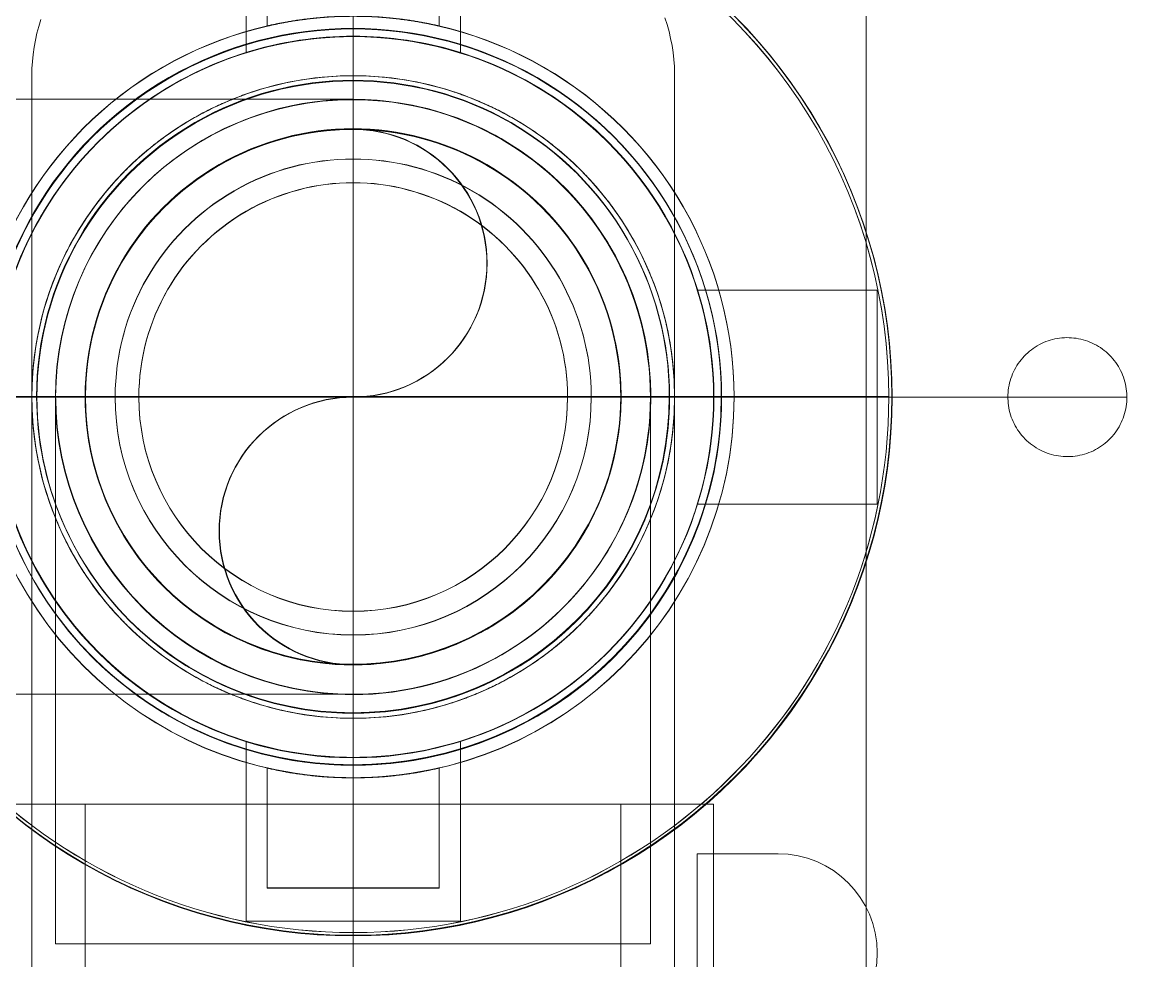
# Model space of a CAD drawing. Header units: metres. Extents: x 31.9 to 125.9, y -29 to 44.
# Drawn here: x 72.4489 to 72.6846, y -6.8182 to -6.6178 of the extents above; entities that cross this region are included whole.
import ezdxf

# ---------------------------------------------------------------- set-up
doc = ezdxf.new("R2010")
doc.units = ezdxf.units.M
doc.layers.add('P-PIPE', color=7, linetype='Continuous', lineweight=18)

# ---------------------------------------------------------------- blocks, each defined once
blk = doc.blocks.new('Check Valve - 2-12 Inch - Flanged - 4_-2414960-NIVEL 09')
at = {"layer": 'P-PIPE', "color": 1, "true_color": 0xff0000}
for p, q in [((72.45094, -6.62927), (72.45094, -6.69785)), ((72.5881, -6.69785), (72.5881, -6.62927)), ((72.45094, -6.69784), (72.45094, -6.69785)), ((72.45094, -6.69785), (72.45094, -6.69786)), ((72.45094, -6.69785), (72.45094, -6.85027)), ((72.5881, -6.69785), (72.5881, -6.69784)), ((72.5881, -6.69786), (72.5881, -6.69785)), ((72.5881, -6.85027), (72.5881, -6.69785))]:
    blk.add_line(p, q, dxfattribs=at)
at = {"layer": 'P-PIPE', "color": 1, "true_color": 0xff0000, "flags": 128}
for points in [[(72.45094, -6.62927), (72.45097, -6.62774), (72.45106, -6.62622), (72.45122, -6.62471), (72.45143, -6.6232), (72.4517, -6.6217), (72.45204, -6.62021), (72.45243, -6.61874), (72.45288, -6.61728)], [(72.58604, -6.61689), (72.5865, -6.61834), (72.58691, -6.61981), (72.58726, -6.62129), (72.58755, -6.62279), (72.58778, -6.6243), (72.58795, -6.62581), (72.58805, -6.62733), (72.5881, -6.62886), (72.5881, -6.62927)]]:
    blk.add_lwpolyline(points, dxfattribs=at)
at = {"layer": 'P-PIPE', "color": 1, "true_color": 0xff0000}
for centre, major_axis, start_param, end_param in [((72.51952, -6.69784), (0.1143, 0), 0, 3.141593), ((72.51952, -6.69784), (0.1143, 0), 0, 3.141593), ((72.51952, -6.69786), (0.1143, 0), 0, 3.141593), ((72.51952, -6.69786), (-0.1143, 0), 3.141594, 6.283187), ((72.51952, -6.69784), (0.06858, 0), 0, 3.141593), ((72.51952, -6.69786), (-0.06858, 0), 3.141595, 6.283187), ((72.51952, -6.69784), (0.1143, 0), 3.141593, 6.283185), ((72.51952, -6.69784), (0.1143, 0), 3.141593, 6.283185), ((72.51952, -6.69786), (0.1143, 0), 3.141593, 6.283185), ((72.51952, -6.69786), (0.1143, 0), 3.141593, 6.283185), ((72.51952, -6.69784), (0.06858, 0), 3.141588, 6.283181), ((72.51952, -6.69786), (0.06858, 0), 3.141593, 6.283185)]:
    blk.add_ellipse(centre, major_axis=major_axis, ratio=1, start_param=start_param, end_param=end_param, dxfattribs=at)
for points, knots in [([(72.45094, -6.69785), (72.45094, -6.69443), (72.45146, -6.68756), (72.45378, -6.6774), (72.45771, -6.66748), (72.46241, -6.65956), (72.46707, -6.65353), (72.47104, -6.64922), (72.47476, -6.64582), (72.47798, -6.64325), (72.48052, -6.6414), (72.48319, -6.63965), (72.48598, -6.63799), (72.4889, -6.63645), (72.49193, -6.63503), (72.49509, -6.63373), (72.49945, -6.63219), (72.5074, -6.63005), (72.51461, -6.62926), (72.51952, -6.62926)], [0, 0, 0, 0, 0.111111, 0.222222, 0.333333, 0.444444, 0.5, 0.555556, 0.611111, 0.638889, 0.666667, 0.694444, 0.722222, 0.75, 0.777778, 0.805556, 0.833333, 0.888889, 1, 1, 1, 1]), ([(72.51952, -6.62927), (72.51461, -6.62927), (72.5074, -6.63006), (72.49945, -6.6322), (72.49509, -6.63374), (72.49193, -6.63504), (72.4889, -6.63646), (72.48598, -6.638), (72.48319, -6.63966), (72.48052, -6.64141), (72.47798, -6.64326), (72.47556, -6.64518), (72.47327, -6.64718), (72.47092, -6.64943), (72.46855, -6.65192), (72.4662, -6.65467), (72.46403, -6.6575), (72.46137, -6.66136), (72.4585, -6.66631), (72.45478, -6.67448), (72.45174, -6.68499), (72.45094, -6.69358), (72.45094, -6.69785)], [0, 0, 0, 0, 0.111111, 0.166667, 0.194444, 0.222222, 0.25, 0.277778, 0.305556, 0.333333, 0.361111, 0.388889, 0.416667, 0.444444, 0.479167, 0.513889, 0.548611, 0.583333, 0.652778, 0.722222, 0.861111, 1, 1, 1, 1]), ([(72.51952, -6.62926), (72.52443, -6.62926), (72.53164, -6.63005), (72.5396, -6.63219), (72.54396, -6.63373), (72.54711, -6.63503), (72.55015, -6.63645), (72.55306, -6.63799), (72.55586, -6.63965), (72.55853, -6.6414), (72.56107, -6.64325), (72.56348, -6.64517), (72.56577, -6.64717), (72.56812, -6.64942), (72.57049, -6.65191), (72.57284, -6.65466), (72.57501, -6.65749), (72.57767, -6.66135), (72.58055, -6.6663), (72.58427, -6.67448), (72.5873, -6.68498), (72.5881, -6.69358), (72.5881, -6.69785)], [0, 0, 0, 0, 0.111111, 0.166667, 0.194444, 0.222222, 0.25, 0.277778, 0.305556, 0.333333, 0.361111, 0.388889, 0.416667, 0.444444, 0.479167, 0.513889, 0.548611, 0.583333, 0.652778, 0.722222, 0.861111, 1, 1, 1, 1]), ([(72.5881, -6.69785), (72.5881, -6.69443), (72.58759, -6.68756), (72.58527, -6.67741), (72.58133, -6.66749), (72.57664, -6.65956), (72.57197, -6.65354), (72.568, -6.64922), (72.56429, -6.64582), (72.56107, -6.64326), (72.55853, -6.64141), (72.55586, -6.63966), (72.55306, -6.638), (72.55015, -6.63646), (72.54711, -6.63504), (72.54396, -6.63374), (72.5396, -6.6322), (72.53164, -6.63006), (72.52443, -6.62927), (72.51952, -6.62927)], [0, 0, 0, 0, 0.111111, 0.222222, 0.333333, 0.444444, 0.5, 0.555556, 0.611111, 0.638889, 0.666667, 0.694444, 0.722222, 0.75, 0.777778, 0.805556, 0.833333, 0.888889, 1, 1, 1, 1]), ([(72.45094, -6.69785), (72.45094, -6.70126), (72.45146, -6.70813), (72.45378, -6.71829), (72.45771, -6.72821), (72.46241, -6.73614), (72.46707, -6.74216), (72.47104, -6.74648), (72.47476, -6.74988), (72.47798, -6.75244), (72.48052, -6.75429), (72.48319, -6.75605), (72.48598, -6.7577), (72.4889, -6.75924), (72.49193, -6.76067), (72.49509, -6.76196), (72.49945, -6.7635), (72.5074, -6.76564), (72.51461, -6.76643), (72.51952, -6.76643)], [0, 0, 0, 0, 0.111111, 0.222222, 0.333333, 0.444444, 0.5, 0.555556, 0.611111, 0.638889, 0.666667, 0.694444, 0.722222, 0.75, 0.777778, 0.805556, 0.833333, 0.888889, 1, 1, 1, 1]), ([(72.51952, -6.76642), (72.51461, -6.76642), (72.5074, -6.76563), (72.49945, -6.76349), (72.49509, -6.76195), (72.49193, -6.76066), (72.4889, -6.75924), (72.48598, -6.75769), (72.48319, -6.75604), (72.48052, -6.75428), (72.47798, -6.75244), (72.47556, -6.75051), (72.47327, -6.74851), (72.47092, -6.74627), (72.46855, -6.74377), (72.4662, -6.74102), (72.46403, -6.7382), (72.46137, -6.73433), (72.4585, -6.72938), (72.45478, -6.72121), (72.45174, -6.71071), (72.45094, -6.70211), (72.45094, -6.69785)], [0, 0, 0, 0, 0.111111, 0.166667, 0.194444, 0.222222, 0.25, 0.277778, 0.305556, 0.333333, 0.361111, 0.388889, 0.416667, 0.444444, 0.479167, 0.513889, 0.548611, 0.583333, 0.652778, 0.722222, 0.861111, 1, 1, 1, 1]), ([(72.51952, -6.76643), (72.52443, -6.76643), (72.53164, -6.76564), (72.5396, -6.7635), (72.54396, -6.76196), (72.54711, -6.76067), (72.55015, -6.75924), (72.55306, -6.7577), (72.55586, -6.75605), (72.55853, -6.75429), (72.56107, -6.75244), (72.56348, -6.75052), (72.56577, -6.74852), (72.56812, -6.74628), (72.57049, -6.74378), (72.57284, -6.74103), (72.57501, -6.7382), (72.57767, -6.73434), (72.58055, -6.72939), (72.58427, -6.72121), (72.5873, -6.71071), (72.5881, -6.70211), (72.5881, -6.69785)], [0, 0, 0, 0, 0.111111, 0.166667, 0.194444, 0.222222, 0.25, 0.277778, 0.305556, 0.333333, 0.361111, 0.388889, 0.416667, 0.444444, 0.479167, 0.513889, 0.548611, 0.583333, 0.652778, 0.722222, 0.861111, 1, 1, 1, 1]), ([(72.5881, -6.69785), (72.5881, -6.70126), (72.58759, -6.70813), (72.58527, -6.71829), (72.58133, -6.72821), (72.57664, -6.73613), (72.57197, -6.74215), (72.568, -6.74647), (72.56429, -6.74987), (72.56107, -6.75244), (72.55853, -6.75428), (72.55586, -6.75604), (72.55306, -6.75769), (72.55015, -6.75924), (72.54711, -6.76066), (72.54396, -6.76195), (72.5396, -6.76349), (72.53164, -6.76563), (72.52443, -6.76642), (72.51952, -6.76642)], [0, 0, 0, 0, 0.111111, 0.222222, 0.333333, 0.444444, 0.5, 0.555556, 0.611111, 0.638889, 0.666667, 0.694444, 0.722222, 0.75, 0.777778, 0.805556, 0.833333, 0.888889, 1, 1, 1, 1])]:
    blk.add_open_spline(points, degree=3, knots=knots, dxfattribs=at)
blk = doc.blocks.new('Victaulic-IPS-Rigid Coupling Style 07-W07-107 - AC-1259028-NIVEL 09')
at = {"layer": 'P-PIPE', "color": 1, "true_color": 0xff0000}
for p, q in [((72.49666, -6.60714), (72.49666, -6.62437)), ((72.49666, -6.62437), (72.49666, -6.60714)), ((72.54238, -6.60714), (72.54238, -6.62437)), ((72.54238, -6.62437), (72.54238, -6.60714)), ((72.49666, -6.62437), (72.49666, -6.62437)), ((72.54238, -6.62437), (72.54238, -6.62437)), ((72.46237, -6.69786), (72.46237, -6.69786)), ((72.57667, -6.69786), (72.57667, -6.69786)), ((72.59649, -6.69786), (72.59649, -6.69786)), ((72.49666, -6.78858), (72.49666, -6.77135)), ((72.49666, -6.77135), (72.49666, -6.77135)), ((72.49666, -6.77135), (72.49666, -6.78858)), ((72.54238, -6.78858), (72.54238, -6.77135)), ((72.54238, -6.77135), (72.54238, -6.77135)), ((72.54238, -6.77135), (72.54238, -6.78858)), ((72.49666, -6.78858), (72.49666, -6.80975)), ((72.49666, -6.78858), (72.49666, -6.80975)), ((72.54238, -6.80975), (72.54238, -6.78858)), ((72.54238, -6.80975), (72.54238, -6.78858)), ((72.49666, -6.80975), (72.54238, -6.80975))]:
    blk.add_line(p, q, dxfattribs=at)
for major_axis, start_param, end_param in [((0.07696, 0), 1.570794, 4.712387), ((0.07696, 0), 1.570796, 4.712389), ((0.07696, 0), 1.570794, 1.872375), ((0.07696, 0), 1.570796, 1.872377), ((0.07696, 0), 4.712389, 7.853982), ((0.07696, 0), 1.269216, 1.570796), ((0.07696, 0), 4.712389, 7.853982), ((0.07696, 0), 1.269216, 1.570796), ((0.05715, 0), 1.570796, 4.712389), ((0.05715, 0), 1.570796, 4.712389), ((-0.05715, 0), 1.570799, 4.712392), ((0.05715, 0), 4.712389, 7.853982), ((0.07696, 0), 4.410805, 4.712385), ((0.07696, 0), 4.410809, 4.712389), ((0.07696, 0), 4.712389, 5.013969), ((0.07696, 0), 4.712389, 5.013969)]:
    blk.add_ellipse((72.51952, -6.69786), major_axis=major_axis, ratio=1, start_param=start_param, end_param=end_param, dxfattribs=at)
blk = doc.blocks.new('Butterfly Valve - 2-12 Inch - 4_-2379726-NIVEL 09')
at = {"layer": 'P-PIPE', "color": 1, "true_color": 0xff0000}
for p, q in [((72.50119, -6.51367), (72.50119, -6.61863)), ((72.53786, -6.61863), (72.53786, -6.51367)), ((72.6008, -6.69783), (72.6008, -6.69782)), ((72.50119, -6.77702), (72.50119, -6.8026)), ((72.53786, -6.8026), (72.53786, -6.77702))]:
    blk.add_line(p, q, dxfattribs=at)
for centre, major_axis, ratio, start_param, end_param in [((72.51952, -6.69782), (-0.08128, 0), 1, 3.141596, 6.283189), ((72.51952, -6.69783), (-0.08128, 0), 1, 3.141594, 6.283187), ((72.51952, -6.69782), (0.0508, 0), 1, 0, 3.141593), ((72.51952, -6.69782), (0.0508, 0), 1, 0, 3.141593), ((72.51952, -6.69783), (-0.0508, 0), 1, 3.141595, 6.283188), ((72.51952, -6.69783), (0.0508, 0), 1, 0, 3.141593), ((72.51952, -6.69782), (0.04574, 0), 1, 0, 3.141593), ((72.51952, -6.69783), (0.04574, 0), 1, 0, 3.141593), ((72.51952, -6.69782), (-0.08128, 0), 1, 0.000002, 3.141594), ((72.51952, -6.69783), (-0.08128, 0), 1, 0.000002, 3.141594), ((72.51952, -6.69782), (0.0508, 0), 1, 3.14159, 6.283182), ((72.51952, -6.69782), (0.0508, 0), 1, 3.141593, 6.283185), ((72.51952, -6.69783), (0.0508, 0), 1, 3.141593, 6.283185), ((72.51952, -6.69783), (0.0508, 0), 1, 3.141593, 6.283185), ((72.51952, -6.69782), (0.04574, 0), 1, 3.141593, 6.283185), ((72.51952, -6.69783), (0.04574, 0), 1, 3.141593, 6.283185), ((72.51952, -6.8026), (0.01834, 0), 0.000079, 1.570796, 4.712389), ((72.51952, -6.8026), (0.01834, 0), 0.000079, 4.712389, 7.853982)]:
    blk.add_ellipse(centre, major_axis=major_axis, ratio=ratio, start_param=start_param, end_param=end_param, dxfattribs=at)
for points in [[(72.51952, -6.61654), (72.51738, -6.61656), (72.51417, -6.61667), (72.51078, -6.61701), (72.50899, -6.61723), (72.50772, -6.6174), (72.50654, -6.61758), (72.50546, -6.61777), (72.50449, -6.61795), (72.50363, -6.61811), (72.50289, -6.61825), (72.50207, -6.61844), (72.5011, -6.61866), (72.5011, -6.61866), (72.50221, -6.6184), (72.50334, -6.61817), (72.50449, -6.61795), (72.50546, -6.61777), (72.50654, -6.61758), (72.50772, -6.6174), (72.50898, -6.61724), (72.51078, -6.61701), (72.51417, -6.61667), (72.51738, -6.61656), (72.51952, -6.61655)], [(72.51952, -6.61655), (72.52166, -6.61656), (72.52487, -6.61667), (72.52827, -6.61701), (72.53006, -6.61724), (72.53133, -6.6174), (72.53251, -6.61758), (72.53358, -6.61777), (72.53456, -6.61795), (72.53542, -6.61811), (72.53616, -6.61826), (72.53698, -6.61844), (72.53795, -6.61866), (72.53795, -6.61866), (72.53684, -6.6184), (72.5357, -6.61816), (72.53455, -6.61795), (72.53358, -6.61777), (72.5325, -6.61758), (72.53132, -6.6174), (72.53006, -6.61723), (72.52826, -6.61701), (72.52487, -6.61667), (72.52167, -6.61656), (72.51952, -6.61654)], [(72.51952, -6.77911), (72.51738, -6.77909), (72.51417, -6.77898), (72.51078, -6.77864), (72.50898, -6.77841), (72.50772, -6.77825), (72.50654, -6.77807), (72.50546, -6.77788), (72.50449, -6.7777), (72.50363, -6.77754), (72.50289, -6.7774), (72.50207, -6.77721), (72.5011, -6.77699), (72.5011, -6.77699), (72.50221, -6.77725), (72.50334, -6.77748), (72.50449, -6.7777), (72.50546, -6.77788), (72.50654, -6.77807), (72.50772, -6.77825), (72.50899, -6.77841), (72.51078, -6.77864), (72.51417, -6.77897), (72.51738, -6.77908), (72.51952, -6.7791)], [(72.51952, -6.7791), (72.52167, -6.77908), (72.52487, -6.77897), (72.52826, -6.77864), (72.53006, -6.77841), (72.53132, -6.77825), (72.5325, -6.77807), (72.53358, -6.77788), (72.53455, -6.7777), (72.53541, -6.77754), (72.53616, -6.77739), (72.53697, -6.77721), (72.53795, -6.77699), (72.53795, -6.77699), (72.53684, -6.77725), (72.5357, -6.77749), (72.53456, -6.7777), (72.53358, -6.77788), (72.53251, -6.77807), (72.53133, -6.77825), (72.53006, -6.77841), (72.52827, -6.77864), (72.52487, -6.77898), (72.52166, -6.77909), (72.51952, -6.77911)]]:
    blk.add_open_spline(points, degree=3, knots=[0, 0, 0, 0, 0.111111, 0.166667, 0.194444, 0.222222, 0.25, 0.277778, 0.305556, 0.333333, 0.361111, 0.388889, 0.444444, 0.555556, 0.611111, 0.666667, 0.694444, 0.722222, 0.75, 0.777778, 0.805556, 0.833333, 0.888889, 1, 1, 1, 1], dxfattribs=at)
blk = doc.blocks.new('Butterfly Valve - 2-12 Inch - 4_-V73-NIVEL 09')
at = {"layer": 'P-PIPE', "color": 1, "true_color": 0xff0000}
for p, q in [((72.50119, -6.51372), (72.50119, -6.61868)), ((72.53786, -6.61868), (72.53786, -6.51372)), ((72.6008, -6.69787), (72.6008, -6.69787)), ((72.50119, -6.77706), (72.50119, -6.80264)), ((72.53786, -6.80264), (72.53786, -6.77706))]:
    blk.add_line(p, q, dxfattribs=at)
for centre, major_axis, ratio, start_param, end_param in [((72.51952, -6.69787), (0.08128, 0), 1, 0, 3.141593), ((72.51952, -6.69787), (0.08128, 0), 1, 0, 3.141593), ((72.51952, -6.69787), (0.0508, 0), 1, 0, 3.141593), ((72.51952, -6.69787), (0.0508, 0), 1, 6.283182, 9.424775), ((72.51952, -6.69787), (0.0508, 0), 1, 0, 3.141593), ((72.51952, -6.69787), (0.0508, 0), 1, 0, 3.141593), ((72.51952, -6.69787), (0.04574, 0), 1, 0, 3.141593), ((72.51952, -6.69787), (0.04574, 0), 1, 0, 3.141593), ((72.51952, -6.69787), (0.08128, 0), 1, 3.141593, 6.283185), ((72.51952, -6.69787), (0.08128, 0), 1, 3.141593, 6.283185), ((72.51952, -6.69787), (-0.0508, 0), 1, 0.000003, 3.141595), ((72.51952, -6.69787), (0.0508, 0), 1, 3.141593, 6.283185), ((72.51952, -6.69787), (0.0508, 0), 1, 3.141593, 6.283185), ((72.51952, -6.69787), (0.0508, 0), 1, 3.141593, 6.283185), ((72.51952, -6.69787), (0.04574, 0), 1, 3.141593, 6.283185), ((72.51952, -6.69787), (0.04574, 0), 1, 3.141593, 6.283185), ((72.51952, -6.80264), (0.01834, 0), 0.000079, 1.570796, 4.712389), ((72.51952, -6.80264), (0.01834, 0), 0.000079, 4.712389, 7.853982)]:
    blk.add_ellipse(centre, major_axis=major_axis, ratio=ratio, start_param=start_param, end_param=end_param, dxfattribs=at)
for points in [[(72.51952, -6.61659), (72.51738, -6.61661), (72.51417, -6.61672), (72.51078, -6.61705), (72.50898, -6.61728), (72.50772, -6.61745), (72.50654, -6.61762), (72.50546, -6.61781), (72.50449, -6.618), (72.50363, -6.61816), (72.50289, -6.6183), (72.50207, -6.61848), (72.5011, -6.61871), (72.5011, -6.61871), (72.50221, -6.61845), (72.50334, -6.61821), (72.50449, -6.618), (72.50546, -6.61781), (72.50654, -6.61762), (72.50772, -6.61745), (72.50899, -6.61728), (72.51078, -6.61705), (72.51417, -6.61672), (72.51738, -6.61661), (72.51952, -6.61659)], [(72.51952, -6.61659), (72.52167, -6.61661), (72.52487, -6.61672), (72.52826, -6.61705), (72.53006, -6.61728), (72.53132, -6.61745), (72.5325, -6.61762), (72.53358, -6.61781), (72.53455, -6.618), (72.53541, -6.61816), (72.53616, -6.6183), (72.53697, -6.61848), (72.53795, -6.61871), (72.53795, -6.61871), (72.53684, -6.61845), (72.5357, -6.61821), (72.53456, -6.618), (72.53358, -6.61781), (72.53251, -6.61762), (72.53133, -6.61745), (72.53006, -6.61728), (72.52827, -6.61705), (72.52487, -6.61672), (72.52166, -6.61661), (72.51952, -6.61659)], [(72.51952, -6.77915), (72.51738, -6.77913), (72.51417, -6.77902), (72.51078, -6.77869), (72.50899, -6.77846), (72.50772, -6.77829), (72.50654, -6.77812), (72.50546, -6.77793), (72.50449, -6.77774), (72.50363, -6.77758), (72.50289, -6.77744), (72.50207, -6.77726), (72.5011, -6.77703), (72.5011, -6.77703), (72.50221, -6.77729), (72.50334, -6.77753), (72.50449, -6.77774), (72.50546, -6.77793), (72.50654, -6.77811), (72.50772, -6.77829), (72.50898, -6.77846), (72.51078, -6.77869), (72.51417, -6.77902), (72.51738, -6.77913), (72.51952, -6.77915)], [(72.51952, -6.77915), (72.52166, -6.77913), (72.52487, -6.77902), (72.52827, -6.77869), (72.53006, -6.77846), (72.53133, -6.77829), (72.53251, -6.77811), (72.53358, -6.77793), (72.53456, -6.77774), (72.53542, -6.77758), (72.53616, -6.77744), (72.53698, -6.77726), (72.53795, -6.77703), (72.53795, -6.77703), (72.53684, -6.77729), (72.5357, -6.77753), (72.53455, -6.77774), (72.53358, -6.77793), (72.5325, -6.77812), (72.53132, -6.77829), (72.53006, -6.77846), (72.52826, -6.77869), (72.52487, -6.77902), (72.52167, -6.77913), (72.51952, -6.77915)]]:
    blk.add_open_spline(points, degree=3, knots=[0, 0, 0, 0, 0.111111, 0.166667, 0.194444, 0.222222, 0.25, 0.277778, 0.305556, 0.333333, 0.361111, 0.388889, 0.444444, 0.555556, 0.611111, 0.666667, 0.694444, 0.722222, 0.75, 0.777778, 0.805556, 0.833333, 0.888889, 1, 1, 1, 1], dxfattribs=at)
blk = doc.blocks.new('Victaulic-IPS-Rigid Coupling Style 07-W07-107 - AC-V74-NIVEL 09')
at = {"layer": 'P-PIPE', "color": 1, "true_color": 0xff0000}
for p, q in [((72.49666, -6.60711), (72.49666, -6.62434)), ((72.49666, -6.62435), (72.49666, -6.60712)), ((72.54238, -6.62434), (72.54238, -6.60711)), ((72.54238, -6.60712), (72.54238, -6.62435)), ((72.49666, -6.62434), (72.49666, -6.62435)), ((72.54238, -6.62435), (72.54238, -6.62434)), ((72.46237, -6.69783), (72.46237, -6.69784)), ((72.57667, -6.69784), (72.57667, -6.69783)), ((72.59649, -6.69784), (72.59649, -6.69783)), ((72.49666, -6.77133), (72.49666, -6.77132)), ((72.49666, -6.77132), (72.49666, -6.78855)), ((72.49666, -6.78856), (72.49666, -6.77133)), ((72.54238, -6.78855), (72.54238, -6.77132)), ((72.54238, -6.77132), (72.54238, -6.77133)), ((72.54238, -6.77133), (72.54238, -6.78856)), ((72.49666, -6.78855), (72.49666, -6.80972)), ((72.49666, -6.78856), (72.49666, -6.80972)), ((72.54238, -6.80972), (72.54238, -6.78855)), ((72.54238, -6.80972), (72.54238, -6.78856)), ((72.49666, -6.80972), (72.54238, -6.80972))]:
    blk.add_line(p, q, dxfattribs=at)
for centre, major_axis, start_param, end_param in [((72.51952, -6.69783), (0.07696, 0), 1.570796, 4.712389), ((72.51952, -6.69784), (-0.07696, 0), 4.712393, 7.853985), ((72.51952, -6.69783), (-0.07696, 0), 4.712391, 5.013971), ((72.51952, -6.69784), (0.07696, 0), 1.570796, 1.872377), ((72.51952, -6.69783), (0.07696, 0), 4.712389, 7.853982), ((72.51952, -6.69783), (0.07696, 0), 1.269216, 1.570796), ((72.51952, -6.69784), (0.07696, 0), 1.269216, 1.570796), ((72.51952, -6.69784), (0.07696, 0), 4.712389, 7.853982), ((72.51952, -6.69783), (0.05715, 0), 1.570796, 4.712389), ((72.51952, -6.69784), (0.05715, 0), 1.570796, 4.712389), ((72.51952, -6.69783), (0.05715, 0), 4.712389, 7.853982), ((72.51952, -6.69784), (0.05715, 0), 4.712384, 7.853977), ((72.51952, -6.69783), (0.07696, 0), 4.410809, 4.712389), ((72.51952, -6.69784), (-0.07696, 0), 1.269218, 1.570798), ((72.51952, -6.69783), (0.07696, 0), 4.712389, 5.013969), ((72.51952, -6.69784), (0.07696, 0), 4.712389, 5.013969)]:
    blk.add_ellipse(centre, major_axis=major_axis, ratio=1, start_param=start_param, end_param=end_param, dxfattribs=at)
blk = doc.blocks.new('Flange - Slip-on - Steel - Class 150 - AC CARBON STEEL-2723325-NIVEL 09')
at = {"layer": 'P-PIPE', "color": 1, "true_color": 0xff0000}
for p, q in [((72.46237, -6.69783), (72.46237, -6.69783)), ((72.57667, -6.69783), (72.57667, -6.69783))]:
    blk.add_line(p, q, dxfattribs=at)
for major_axis, start_param, end_param in [((-0.115, 0), 4.71239, 7.853983), ((-0.115, 0), 4.712391, 7.853984), ((0.115, 0), 4.712389, 7.853982), ((0.115, 0), 4.712389, 7.853982), ((0.0786, 0), 1.570796, 4.712389), ((0.0786, 0), 1.570796, 4.712389), ((0.0786, 0), 4.712389, 7.853982), ((0.0786, 0), 4.712389, 7.853982), ((0.0675, 0), 1.570796, 4.712389), ((0.0675, 0), 1.570796, 4.712389), ((0.0675, 0), 4.712389, 7.853982), ((0.0675, 0), 4.712389, 7.853982), ((0.05715, 0), 1.570796, 4.712389), ((0.05715, 0), 1.570796, 4.712389), ((0.05715, 0), 4.712389, 7.853982), ((0.05715, 0), 4.712389, 7.853982)]:
    blk.add_ellipse((72.51952, -6.69783), major_axis=major_axis, ratio=1, start_param=start_param, end_param=end_param, dxfattribs=at)
blk = doc.blocks.new('Flange Set-1 - AH CARBON STEEL-1472193-NIVEL 09')
at = {"layer": 'P-PIPE'}
blk.add_line((72.51952, -6.81213), (72.51952, -6.55813), dxfattribs=at)
blk = doc.blocks.new('Flange - Slip-on - Steel - Class 150 - AC CARBON STEEL-V75-NIVEL 09')
at = {"layer": 'P-PIPE', "color": 1, "true_color": 0xff0000}
for p, q in [((72.46237, -6.69786), (72.46237, -6.69787)), ((72.57667, -6.69787), (72.57667, -6.69786))]:
    blk.add_line(p, q, dxfattribs=at)
for centre, major_axis, start_param, end_param in [((72.51952, -6.69786), (0.115, 0), 1.570795, 4.712388), ((72.51952, -6.69787), (0.115, 0), 1.570795, 4.712388), ((72.51952, -6.69786), (0.115, 0), 4.712389, 7.853982), ((72.51952, -6.69787), (0.115, 0), 4.712389, 7.853982), ((72.51952, -6.69787), (0.0786, 0), 1.570796, 4.712389), ((72.51952, -6.69787), (0.0786, 0), 1.570796, 4.712389), ((72.51952, -6.69787), (0.0786, 0), 4.712389, 7.853982), ((72.51952, -6.69787), (0.0786, 0), 4.712389, 7.853982), ((72.51952, -6.69786), (0.0675, 0), 1.570796, 4.712389), ((72.51952, -6.69786), (0.0675, 0), 1.570796, 4.712389), ((72.51952, -6.69786), (0.0675, 0), 4.712389, 7.853982), ((72.51952, -6.69786), (0.0675, 0), 4.712389, 7.853982), ((72.51952, -6.69786), (0.05715, 0), 1.570796, 4.712389), ((72.51952, -6.69787), (0.05715, 0), 1.570796, 4.712389), ((72.51952, -6.69786), (0.05715, 0), 4.712389, 7.853982), ((72.51952, -6.69787), (0.05715, 0), 4.712389, 7.853982)]:
    blk.add_ellipse(centre, major_axis=major_axis, ratio=1, start_param=start_param, end_param=end_param, dxfattribs=at)
blk = doc.blocks.new('Flange Set-1 - AH CARBON STEEL-V76-NIVEL 09')
at = {"layer": 'P-PIPE'}
blk.add_line((72.51952, -6.58357), (72.51952, -6.83757), dxfattribs=at)
blk = doc.blocks.new('Flange - Slip-on - Steel - Class 150 - AC CARBON STEEL-V77-NIVEL 09')
at = {"layer": 'P-PIPE', "color": 1, "true_color": 0xff0000}
for p, q in [((72.46231, -6.69773), (72.46231, -6.69774)), ((72.57661, -6.69774), (72.57661, -6.69773))]:
    blk.add_line(p, q, dxfattribs=at)
for centre, major_axis, start_param, end_param in [((72.51946, -6.69774), (0.115, 0), 0, 3.141593), ((72.51946, -6.69774), (0.115, 0), 0, 3.141593), ((72.51946, -6.69774), (0.0786, 0), 0, 3.141593), ((72.51946, -6.69774), (0.0786, 0), 0, 3.141593), ((72.51946, -6.69773), (0.0675, 0), 0, 3.141593), ((72.51946, -6.69774), (0.0675, 0), 0, 3.141593), ((72.51946, -6.69773), (0.05715, 0), 0, 3.141593), ((72.51946, -6.69774), (0.05715, 0), 0, 3.141593), ((72.51946, -6.69774), (0.115, 0), 3.141591, 6.283184), ((72.51946, -6.69774), (0.115, 0), 3.14159, 6.283183), ((72.51946, -6.69774), (0.0786, 0), 3.141593, 6.283185), ((72.51946, -6.69774), (0.0786, 0), 3.141589, 6.283182), ((72.51946, -6.69773), (0.0675, 0), 3.141593, 6.283185), ((72.51946, -6.69774), (0.0675, 0), 3.141593, 6.283185), ((72.51946, -6.69773), (0.05715, 0), 3.141593, 6.283185), ((72.51946, -6.69774), (0.05715, 0), 3.141593, 6.283185)]:
    blk.add_ellipse(centre, major_axis=major_axis, ratio=1, start_param=start_param, end_param=end_param, dxfattribs=at)
blk = doc.blocks.new('Flange Set-1 - AH CARBON STEEL-V78-NIVEL 09')
at = {"layer": 'P-PIPE'}
blk.add_line((72.63376, -6.69774), (72.37976, -6.69774), dxfattribs=at)
blk = doc.blocks.new('Elbow - PVC - AC PVC _80_-2754098-NIVEL 09')
at = {"layer": 'P-PIPE', "color": 1, "true_color": 0xff0000}
for p, q in [((72.45522, -6.63428), (72.40282, -6.63428)), ((72.45602, -6.69779), (72.45602, -6.6978)), ((72.58302, -6.6978), (72.58302, -6.69779)), ((72.40282, -6.76128), (72.45522, -6.76128))]:
    blk.add_line(p, q, dxfattribs=at)
at = {"layer": 'P-PIPE', "color": 1, "true_color": 0xff0000, "flags": 128}
for points in [[(72.45522, -6.63428), (72.45779, -6.63428), (72.46036, -6.63428), (72.46292, -6.63428), (72.46547, -6.63428), (72.468, -6.63428), (72.47051, -6.63428), (72.47299, -6.63428), (72.47545, -6.63428), (72.47787, -6.63428), (72.48026, -6.63428), (72.48261, -6.63428), (72.48491, -6.63428), (72.48717, -6.63428), (72.48938, -6.63428), (72.49153, -6.63428), (72.49362, -6.63428), (72.49565, -6.63428), (72.49762, -6.63428), (72.49952, -6.63428), (72.50135, -6.63429), (72.5031, -6.63429), (72.50478, -6.63429), (72.50638, -6.63429), (72.50789, -6.63429), (72.50933, -6.63429), (72.51067, -6.63429), (72.51193, -6.63429), (72.5131, -6.63429), (72.51417, -6.63429), (72.51515, -6.63429), (72.51604, -6.63429), (72.51682, -6.63429), (72.51751, -6.63429), (72.5181, -6.63429), (72.51859, -6.63429), (72.51897, -6.63429), (72.51926, -6.63429), (72.51944, -6.63429), (72.51952, -6.63429), (72.51952, -6.63429)], [(72.45602, -6.69779), (72.45607, -6.69525), (72.45623, -6.69272), (72.45648, -6.69019), (72.45683, -6.68768), (72.45729, -6.68518), (72.45784, -6.6827), (72.4585, -6.68024), (72.45925, -6.67782), (72.46009, -6.67542), (72.46104, -6.67306), (72.46207, -6.67075), (72.4632, -6.66847), (72.46442, -6.66624), (72.46572, -6.66406), (72.46711, -6.66194), (72.46859, -6.65987), (72.47015, -6.65786), (72.47178, -6.65592), (72.4735, -6.65405), (72.47528, -6.65224), (72.47714, -6.65051), (72.47906, -6.64885), (72.48105, -6.64727), (72.4831, -6.64577), (72.48521, -6.64436), (72.48738, -6.64303), (72.48959, -6.64179), (72.49186, -6.64064), (72.49417, -6.63958), (72.49651, -6.63861), (72.4989, -6.63774), (72.50132, -6.63696), (72.50376, -6.63628), (72.50624, -6.6357), (72.50873, -6.63522), (72.51124, -6.63483), (72.51377, -6.63455), (72.5163, -6.63437), (72.51884, -6.6343), (72.51952, -6.63429)], [(72.51952, -6.63429), (72.52206, -6.63434), (72.5246, -6.6345), (72.52712, -6.63475), (72.52964, -6.6351), (72.53214, -6.63556), (72.53462, -6.63611), (72.53707, -6.63677), (72.5395, -6.63752), (72.54189, -6.63836), (72.54425, -6.63931), (72.54657, -6.64034), (72.54885, -6.64147), (72.55108, -6.64269), (72.55325, -6.64399), (72.55538, -6.64538), (72.55745, -6.64686), (72.55945, -6.64842), (72.56139, -6.65005), (72.56327, -6.65177), (72.56508, -6.65355), (72.56681, -6.65541), (72.56847, -6.65733), (72.57004, -6.65932), (72.57154, -6.66137), (72.57296, -6.66348), (72.57429, -6.66565), (72.57553, -6.66786), (72.57668, -6.67013), (72.57774, -6.67243), (72.57871, -6.67478), (72.57958, -6.67717), (72.58036, -6.67959), (72.58104, -6.68203), (72.58162, -6.68451), (72.5821, -6.687), (72.58248, -6.68951), (72.58276, -6.69203), (72.58294, -6.69457), (72.58302, -6.69711), (72.58302, -6.69779)], [(72.51952, -6.76129), (72.51698, -6.76124), (72.51445, -6.76109), (72.51192, -6.76084), (72.50941, -6.76048), (72.50691, -6.76003), (72.50443, -6.75947), (72.50197, -6.75882), (72.49955, -6.75807), (72.49715, -6.75722), (72.49479, -6.75628), (72.49248, -6.75524), (72.4902, -6.75412), (72.48797, -6.7529), (72.48579, -6.75159), (72.48367, -6.7502), (72.4816, -6.74873), (72.47959, -6.74717), (72.47765, -6.74553), (72.47578, -6.74382), (72.47397, -6.74203), (72.47224, -6.74018), (72.47058, -6.73825), (72.469, -6.73626), (72.4675, -6.73421), (72.46609, -6.7321), (72.46476, -6.72994), (72.46352, -6.72772), (72.46237, -6.72546), (72.46131, -6.72315), (72.46034, -6.7208), (72.45947, -6.71842), (72.45869, -6.716), (72.45801, -6.71355), (72.45743, -6.71108), (72.45695, -6.70859), (72.45657, -6.70607), (72.45628, -6.70355), (72.4561, -6.70102), (72.45603, -6.69848), (72.45602, -6.69779)], [(72.58302, -6.69779), (72.58297, -6.70033), (72.58282, -6.70287), (72.58257, -6.70539), (72.58221, -6.70791), (72.58176, -6.71041), (72.5812, -6.71289), (72.58055, -6.71534), (72.5798, -6.71777), (72.57895, -6.72016), (72.57801, -6.72252), (72.57697, -6.72484), (72.57585, -6.72712), (72.57463, -6.72934), (72.57332, -6.73152), (72.57193, -6.73365), (72.57046, -6.73571), (72.5689, -6.73772), (72.56726, -6.73966), (72.56555, -6.74154), (72.56376, -6.74334), (72.56191, -6.74508), (72.55998, -6.74673), (72.55799, -6.74831), (72.55594, -6.74981), (72.55383, -6.75123), (72.55167, -6.75256), (72.54945, -6.7538), (72.54719, -6.75495), (72.54488, -6.75601), (72.54253, -6.75698), (72.54015, -6.75785), (72.53773, -6.75863), (72.53528, -6.75931), (72.53281, -6.75989), (72.53032, -6.76037), (72.5278, -6.76075), (72.52528, -6.76103), (72.52275, -6.76121), (72.52021, -6.76129), (72.51952, -6.76129)], [(72.51952, -6.76129), (72.51947, -6.76129), (72.51932, -6.76129), (72.51906, -6.76129), (72.5187, -6.76129), (72.51824, -6.76129), (72.51768, -6.76129), (72.51702, -6.76129), (72.51626, -6.76129), (72.5154, -6.76129), (72.51445, -6.76129), (72.5134, -6.76129), (72.51226, -6.76129), (72.51102, -6.76129), (72.5097, -6.76129), (72.50829, -6.76129), (72.5068, -6.76129), (72.50522, -6.76129), (72.50357, -6.76129), (72.50183, -6.76129), (72.50002, -6.76128), (72.49814, -6.76128), (72.49619, -6.76128), (72.49418, -6.76128), (72.4921, -6.76128), (72.48997, -6.76128), (72.48778, -6.76128), (72.48553, -6.76128), (72.48324, -6.76128), (72.4809, -6.76128), (72.47853, -6.76128), (72.47611, -6.76128), (72.47366, -6.76128), (72.47119, -6.76128), (72.46868, -6.76128), (72.46616, -6.76128), (72.46361, -6.76128), (72.46106, -6.76128), (72.45849, -6.76128), (72.45592, -6.76128), (72.45522, -6.76128)]]:
    blk.add_lwpolyline(points, dxfattribs=at)
at = {"layer": 'P-PIPE', "color": 1, "true_color": 0xff0000}
for centre, major_axis, ratio, start_param, end_param in [((72.40282, -6.69778), (0, 0.0635), 0.000099, 4.712227, 6.283024), ((72.40282, -6.69778), (0, 0.0635), 0.000099, 0, 1.570635), ((72.51952, -6.6978), (0.0635, 0), 1, 6.283183, 9.424774), ((72.40282, -6.69778), (0, 0.0635), 0.000099, 1.570635, 3.141431), ((72.40282, -6.69778), (0, 0.0635), 0.000099, 3.141593, 4.712227), ((72.51952, -6.6978), (0.0635, 0), 1, 3.141591, 6.283182)]:
    blk.add_ellipse(centre, major_axis=major_axis, ratio=ratio, start_param=start_param, end_param=end_param, dxfattribs=at)
blk = doc.blocks.new('Victaulic-IPS-Rigid Coupling Style 07-W07-107 - Standard-V79-NIVEL 09')
at = {"layer": 'P-PIPE', "color": 1, "true_color": 0xff0000}
for p, q in [((72.49666, -6.60708), (72.49666, -6.62431)), ((72.49666, -6.62432), (72.49666, -6.60708)), ((72.54238, -6.60708), (72.54238, -6.62432)), ((72.54238, -6.62431), (72.54238, -6.60708)), ((72.49666, -6.62431), (72.49666, -6.62432)), ((72.54238, -6.62432), (72.54238, -6.62431)), ((72.46237, -6.6978), (72.46237, -6.69781)), ((72.57667, -6.69781), (72.57667, -6.6978)), ((72.59649, -6.69781), (72.59649, -6.6978)), ((72.49666, -6.78853), (72.49666, -6.77129)), ((72.49666, -6.77129), (72.49666, -6.77129)), ((72.49666, -6.77129), (72.49666, -6.78852)), ((72.54238, -6.78852), (72.54238, -6.77129)), ((72.54238, -6.77129), (72.54238, -6.77129)), ((72.54238, -6.77129), (72.54238, -6.78853)), ((72.49666, -6.78852), (72.49666, -6.80969)), ((72.49666, -6.78853), (72.49666, -6.80969)), ((72.54238, -6.80969), (72.54238, -6.78852)), ((72.54238, -6.80969), (72.54238, -6.78853)), ((72.49666, -6.80969), (72.54238, -6.80969))]:
    blk.add_line(p, q, dxfattribs=at)
for centre, major_axis, start_param, end_param in [((72.51952, -6.6978), (0.07696, 0), 1.269214, 1.872375), ((72.51952, -6.6978), (0.07696, 0), 1.269214, 1.872375), ((72.51952, -6.6978), (-0.07696, 0), 3.141595, 6.283186), ((72.51952, -6.69781), (0.07696, 0), 0, 3.141591), ((72.51952, -6.6978), (0.05715, 0), 0, 3.141591), ((72.51952, -6.69781), (-0.05715, 0), 3.141601, 6.283191), ((72.51952, -6.6978), (0.07696, 0), 3.141588, 6.283179), ((72.51952, -6.69781), (0.07696, 0), 3.141593, 6.283183), ((72.51952, -6.6978), (-0.05715, 0), 0.000001, 3.141591), ((72.51952, -6.69781), (0.05715, 0), 3.141591, 6.283182), ((72.51952, -6.6978), (0.07696, 0), 4.410806, 5.013967), ((72.51952, -6.6978), (0.07696, 0), 4.410806, 5.013967)]:
    blk.add_ellipse(centre, major_axis=major_axis, ratio=1, start_param=start_param, end_param=end_param, dxfattribs=at)
blk = doc.blocks.new('Elbow - PVC - AC PVC _80_-2753471-NIVEL 09')
at = {"layer": 'P-PIPE', "color": 1, "true_color": 0xff0000}
for p, q in [((72.58278, -6.69317), (72.58278, -6.69316)), ((72.45613, -6.7026), (72.45613, -6.70261)), ((72.45596, -6.76218), (72.45596, -6.81458)), ((72.58296, -6.81458), (72.58296, -6.76218)), ((72.45596, -6.81458), (72.51946, -6.81458)), ((72.45596, -6.81458), (72.51946, -6.81458)), ((72.51946, -6.81458), (72.58296, -6.81458)), ((72.51946, -6.81458), (72.58296, -6.81458))]:
    blk.add_line(p, q, dxfattribs=at)
at = {"layer": 'P-PIPE', "color": 1, "true_color": 0xff0000, "flags": 128}
for points in [[(72.45596, -6.69789), (72.45596, -6.69794), (72.45596, -6.69809), (72.45596, -6.69835), (72.45596, -6.69871), (72.45596, -6.69917), (72.45596, -6.69973), (72.45596, -6.70039), (72.45596, -6.70115), (72.45596, -6.70201), (72.45596, -6.70297), (72.45596, -6.70401), (72.45596, -6.70516), (72.45596, -6.70639), (72.45596, -6.70771), (72.45596, -6.70912), (72.45596, -6.71062), (72.45596, -6.71219), (72.45596, -6.71385), (72.45596, -6.71558), (72.45596, -6.71739), (72.45596, -6.71927), (72.45596, -6.72122), (72.45596, -6.72324), (72.45596, -6.72531), (72.45596, -6.72745), (72.45596, -6.72964), (72.45596, -6.73188), (72.45596, -6.73418), (72.45596, -6.73651), (72.45596, -6.73889), (72.45596, -6.74131), (72.45596, -6.74375), (72.45596, -6.74623), (72.45596, -6.74874), (72.45596, -6.75126), (72.45596, -6.7538), (72.45596, -6.75636), (72.45596, -6.75892), (72.45596, -6.76149), (72.45596, -6.76218)], [(72.58296, -6.76218), (72.58296, -6.75961), (72.58296, -6.75704), (72.58296, -6.75448), (72.58296, -6.75194), (72.58296, -6.74941), (72.58296, -6.7469), (72.58296, -6.74441), (72.58296, -6.74196), (72.58296, -6.73953), (72.58296, -6.73714), (72.58296, -6.7348), (72.58296, -6.73249), (72.58296, -6.73024), (72.58296, -6.72803), (72.58296, -6.72588), (72.58296, -6.72379), (72.58296, -6.72175), (72.58296, -6.71979), (72.58296, -6.71789), (72.58296, -6.71606), (72.58296, -6.71431), (72.58296, -6.71263), (72.58296, -6.71103), (72.58296, -6.70951), (72.58296, -6.70808), (72.58296, -6.70673), (72.58296, -6.70548), (72.58296, -6.70431), (72.58296, -6.70324), (72.58296, -6.70226), (72.58296, -6.70137), (72.58296, -6.70059), (72.58296, -6.6999), (72.58296, -6.69931), (72.58296, -6.69882), (72.58296, -6.69844), (72.58296, -6.69815), (72.58296, -6.69797), (72.58296, -6.69789), (72.58296, -6.69789)]]:
    blk.add_lwpolyline(points, dxfattribs=at)
at = {"layer": 'P-PIPE', "color": 1, "true_color": 0xff0000}
for start_param, end_param in [(1.496426, 4.638018), (4.638016, 7.779609)]:
    blk.add_ellipse((72.51946, -6.69788), major_axis=(0.06332, 0.00472), ratio=1, start_param=start_param, end_param=end_param, dxfattribs=at)
blk = doc.blocks.new('Victaulic-IPS-Rigid Coupling Style 07-W07-107 - Standard-V81-NIVEL 09')
at = {"layer": 'P-PIPE', "color": 1, "true_color": 0xff0000}
for p, q in [((72.4425, -6.78474), (72.4425, -6.84824)), ((72.51946, -6.78474), (72.4425, -6.78474)), ((72.51946, -6.78474), (72.4425, -6.78474)), ((72.46231, -6.78474), (72.46231, -6.84824)), ((72.46231, -6.78474), (72.51946, -6.78474)), ((72.46231, -6.78474), (72.51946, -6.78474)), ((72.59642, -6.78474), (72.51946, -6.78474)), ((72.59642, -6.78474), (72.51946, -6.78474)), ((72.51946, -6.78474), (72.57661, -6.78474)), ((72.51946, -6.78474), (72.57661, -6.78474)), ((72.57661, -6.84824), (72.57661, -6.78474)), ((72.59642, -6.84824), (72.59642, -6.78474)), ((72.44597, -6.79532), (72.42874, -6.79532)), ((72.42874, -6.79532), (72.44597, -6.79532)), ((72.4425, -6.79532), (72.4425, -6.83765)), ((72.4425, -6.79532), (72.44597, -6.79532)), ((72.44597, -6.83765), (72.44597, -6.79532)), ((72.44597, -6.79532), (72.44597, -6.83765)), ((72.61018, -6.79532), (72.59295, -6.79532)), ((72.59295, -6.79532), (72.59295, -6.83765)), ((72.59295, -6.83765), (72.59295, -6.79532)), ((72.59295, -6.79532), (72.61018, -6.79532)), ((72.59295, -6.79532), (72.59642, -6.79532)), ((72.59642, -6.83765), (72.59642, -6.79532)), ((72.42874, -6.83765), (72.44597, -6.83765)), ((72.44597, -6.83765), (72.42874, -6.83765)), ((72.44597, -6.83765), (72.4425, -6.83765)), ((72.59295, -6.83765), (72.61018, -6.83765)), ((72.61018, -6.83765), (72.59295, -6.83765)), ((72.59642, -6.83765), (72.59295, -6.83765)), ((72.4425, -6.84824), (72.51946, -6.84824)), ((72.4425, -6.84824), (72.51946, -6.84824)), ((72.51946, -6.84824), (72.46231, -6.84824)), ((72.51946, -6.84824), (72.46231, -6.84824)), ((72.51946, -6.84824), (72.59642, -6.84824)), ((72.51946, -6.84824), (72.59642, -6.84824)), ((72.57661, -6.84824), (72.51946, -6.84824)), ((72.57661, -6.84824), (72.51946, -6.84824))]:
    blk.add_line(p, q, dxfattribs=at)
for centre, start, end in [((72.42874, -6.81649), 90, 270), ((72.42874, -6.81649), 90, 270), ((72.61018, -6.81649), 270, 90), ((72.61018, -6.81649), 270, 90)]:
    blk.add_arc(centre, 0.02117, start, end, dxfattribs=at)
blk = doc.blocks.new('Victaulic-IPS-Rigid Coupling Style 07-W07-107 - Standard-V82-NIVEL 09')
at = {"layer": 'P-PIPE', "color": 1, "true_color": 0xff0000}
for p, q in [((72.40757, -6.67502), (72.40757, -6.72074)), ((72.42874, -6.67502), (72.44597, -6.67502)), ((72.44597, -6.67502), (72.42874, -6.67502)), ((72.44597, -6.67502), (72.44597, -6.67502)), ((72.61018, -6.67502), (72.59295, -6.67502)), ((72.59295, -6.67502), (72.59295, -6.67502)), ((72.59295, -6.67502), (72.61018, -6.67502)), ((72.63134, -6.72074), (72.63134, -6.67502)), ((72.59621, -6.69217), (72.59621, -6.69216)), ((72.59621, -6.69217), (72.59621, -6.69216)), ((72.57645, -6.69364), (72.57645, -6.69363)), ((72.46246, -6.70212), (72.46246, -6.70213)), ((72.44271, -6.7036), (72.44271, -6.7036)), ((72.44271, -6.7036), (72.44271, -6.7036)), ((72.42874, -6.72074), (72.44597, -6.72074)), ((72.44597, -6.72074), (72.42874, -6.72074)), ((72.44597, -6.72074), (72.44597, -6.72074)), ((72.61018, -6.72074), (72.59295, -6.72074)), ((72.59295, -6.72074), (72.59295, -6.72074)), ((72.59295, -6.72074), (72.61018, -6.72074))]:
    blk.add_line(p, q, dxfattribs=at)
for centre, major_axis, ratio, start_param, end_param in [((72.51946, -6.69789), (0.07675, 0.00572), 1, 1.49644, 4.638033), ((72.51946, -6.69788), (0.07675, 0.00572), 1, 1.49644, 4.638032), ((72.51946, -6.69789), (0.07675, 0.00572), 1, 4.638032, 7.779625), ((72.51946, -6.69788), (0.07675, 0.00572), 1, 4.638032, 7.779625), ((72.51946, -6.69788), (0.05699, 0.00425), 1, 1.496427, 4.63802), ((72.51946, -6.69789), (0.05699, 0.00425), 1, 1.496428, 4.63802), ((72.51946, -6.69788), (0.05699, 0.00425), 1, 4.63802, 7.779613), ((72.51946, -6.69789), (0.05699, 0.00425), 1, 4.638019, 7.779612), ((72.42874, -6.67502), (-0.02117, 0), 0.00011, 4.712397, 6.283185), ((72.42874, -6.67502), (-0.02117, 0), 0.00011, 0.000008, 1.570805), ((72.51946, -6.69788), (0.07675, 0.00572), 1, 2.765657, 3.368818), ((72.51946, -6.69788), (0.07675, 0.00572), 1, 2.765646, 3.368807), ((72.51946, -6.69788), (0.07675, 0.00572), 1, 5.907234, 6.510395), ((72.51946, -6.69788), (0.07675, 0.00572), 1, 5.90724, 6.5104), ((72.61018, -6.67502), (-0.02117, 0), 0.00011, 1.570805, 3.141593), ((72.61018, -6.67502), (-0.02117, 0), 0.00011, 3.141601, 4.712397), ((72.42874, -6.72074), (-0.02117, 0), 0.00011, 0.000008, 1.570805), ((72.42874, -6.72074), (-0.02117, 0), 0.00011, 4.712397, 6.283185), ((72.61018, -6.72074), (-0.02117, 0), 0.00011, 3.141601, 4.712397), ((72.61018, -6.72074), (-0.02117, 0), 0.00011, 1.570805, 3.141593)]:
    blk.add_ellipse(centre, major_axis=major_axis, ratio=ratio, start_param=start_param, end_param=end_param, dxfattribs=at)
blk = doc.blocks.new('Flange - Slip-on - Steel - Class 150 - AC CARBON STEEL-V83-NIVEL 09')
at = {"layer": 'P-PIPE', "color": 1, "true_color": 0xff0000}
for p, q in [((72.51953, -6.64072), (72.51953, -6.64073)), ((72.51953, -6.75503), (72.51953, -6.75502))]:
    blk.add_line(p, q, dxfattribs=at)
for major_axis, start_param, end_param in [((0.115, 0), 0, 3.141593), ((0.115, 0), 0, 3.141593), ((0.0786, 0), 0, 3.141593), ((0.0786, 0), 0, 3.141593), ((0.0675, 0), 0, 3.141593), ((0.0675, 0), 0, 3.141593), ((0.05715, 0), 0, 3.141593), ((0.05715, 0), 0, 3.141593), ((-0.115, 0), 0.000001, 3.141594), ((-0.115, 0), 0.000001, 3.141594), ((0.0786, 0), 3.141593, 6.283185), ((-0.0786, 0), 0.000002, 3.141594), ((0.0675, 0), 3.141593, 6.283185), ((0.0675, 0), 3.141593, 6.283185), ((0.05715, 0), 3.141593, 6.283185), ((0.05715, 0), 3.141593, 6.283185)]:
    blk.add_ellipse((72.51952, -6.69787), major_axis=major_axis, ratio=1, start_param=start_param, end_param=end_param, dxfattribs=at)
blk = doc.blocks.new('Flange Set-1 - AH CARBON STEEL-V84-NIVEL 09')
at = {"layer": 'P-PIPE'}
for p in [(72.40522, -6.69787), (72.68462, -6.69787), (72.68462, -6.69787)]:
    blk.add_line(p, (72.65922, -6.69787), dxfattribs=at)
at = {"layer": 'P-PIPE', "flags": 128}
for points in [[(72.65922, -6.69787), (72.65923, -6.69736), (72.65926, -6.69686), (72.65931, -6.69635), (72.65939, -6.69585), (72.65948, -6.69535), (72.65959, -6.69485), (72.65972, -6.69436), (72.65987, -6.69388), (72.66004, -6.6934), (72.66023, -6.69293), (72.66043, -6.69246), (72.66066, -6.69201), (72.6609, -6.69156), (72.66116, -6.69113), (72.66144, -6.6907), (72.66174, -6.69029), (72.66205, -6.68989), (72.66238, -6.6895), (72.66272, -6.68912), (72.66307, -6.68876), (72.66345, -6.68841), (72.66383, -6.68808), (72.66423, -6.68777), (72.66464, -6.68747), (72.66506, -6.68718), (72.66549, -6.68692), (72.66594, -6.68667), (72.66639, -6.68644), (72.66685, -6.68623), (72.66732, -6.68603), (72.6678, -6.68586), (72.66828, -6.6857), (72.66877, -6.68557), (72.66927, -6.68545), (72.66976, -6.68536), (72.67027, -6.68528), (72.67077, -6.68522), (72.67128, -6.68519), (72.67179, -6.68517), (72.67229, -6.68518), (72.6728, -6.6852), (72.67331, -6.68525), (72.67381, -6.68531), (72.67431, -6.6854), (72.67481, -6.6855), (72.6753, -6.68563), (72.67579, -6.68577), (72.67627, -6.68594), (72.67674, -6.68612), (72.67721, -6.68632), (72.67767, -6.68654), (72.67811, -6.68678), (72.67855, -6.68704), (72.67898, -6.68731), (72.6794, -6.6876), (72.6798, -6.68791), (72.68019, -6.68823), (72.68057, -6.68857), (72.68094, -6.68893), (72.68129, -6.68929), (72.68162, -6.68967), (72.68194, -6.69007), (72.68225, -6.69048), (72.68254, -6.69089), (72.68281, -6.69132), (72.68306, -6.69176), (72.68329, -6.69221), (72.68351, -6.69267), (72.68371, -6.69314), (72.68389, -6.69362), (72.68405, -6.6941), (72.68419, -6.69459), (72.68431, -6.69508), (72.68441, -6.69558), (72.6845, -6.69608), (72.68456, -6.69658), (72.6846, -6.69709), (72.68462, -6.6976), (72.68462, -6.69787)], [(72.68462, -6.69787), (72.68461, -6.69838), (72.68458, -6.69889), (72.68453, -6.69939), (72.68446, -6.69989), (72.68437, -6.70039), (72.68426, -6.70089), (72.68413, -6.70138), (72.68398, -6.70187), (72.68381, -6.70235), (72.68362, -6.70282), (72.68341, -6.70328), (72.68319, -6.70374), (72.68294, -6.70418), (72.68268, -6.70462), (72.6824, -6.70504), (72.68211, -6.70546), (72.6818, -6.70586), (72.68147, -6.70625), (72.68113, -6.70662), (72.68077, -6.70698), (72.6804, -6.70733), (72.68001, -6.70766), (72.67962, -6.70798), (72.67921, -6.70827), (72.67878, -6.70856), (72.67835, -6.70882), (72.67791, -6.70907), (72.67746, -6.7093), (72.67699, -6.70951), (72.67653, -6.70971), (72.67605, -6.70988), (72.67556, -6.71004), (72.67507, -6.71017), (72.67458, -6.71029), (72.67408, -6.71039), (72.67358, -6.71046), (72.67307, -6.71052), (72.67257, -6.71055), (72.67206, -6.71057), (72.67155, -6.71057), (72.67104, -6.71054), (72.67054, -6.7105), (72.67004, -6.71043), (72.66953, -6.71034), (72.66904, -6.71024), (72.66855, -6.71011), (72.66806, -6.70997), (72.66758, -6.7098), (72.6671, -6.70962), (72.66664, -6.70942), (72.66618, -6.7092), (72.66573, -6.70896), (72.66529, -6.7087), (72.66487, -6.70843), (72.66445, -6.70814), (72.66404, -6.70783), (72.66365, -6.70751), (72.66327, -6.70717), (72.66291, -6.70682), (72.66256, -6.70645), (72.66222, -6.70607), (72.6619, -6.70567), (72.6616, -6.70527), (72.66131, -6.70485), (72.66104, -6.70442), (72.66079, -6.70398), (72.66055, -6.70353), (72.66034, -6.70307), (72.66014, -6.7026), (72.65996, -6.70213), (72.6598, -6.70164), (72.65966, -6.70116), (72.65953, -6.70066), (72.65943, -6.70016), (72.65935, -6.69966), (72.65929, -6.69916), (72.65925, -6.69865), (72.65923, -6.69815), (72.65922, -6.69787)]]:
    blk.add_lwpolyline(points, dxfattribs=at)

msp = doc.modelspace()

# ---------------------------------------------------------------- linework, layer by layer
at = {"layer": 'P-PIPE', "color": 1, "true_color": 0xff0000}
msp.add_line((72.629, -7.43247), (72.62899, -6.4701), dxfattribs=at)
for centre, radius, start, end in [((72.51946, -6.69788), 0.05715, 0, 180), ((72.51952, -6.69782), 0.05715, 0, 180), ((72.51952, -6.69784), 0.05715, 0, 180), ((72.51952, -6.69787), 0.05715, 0, 180), ((72.51946, -6.66931), 0.02858, 270, 90), ((72.51952, -6.66925), 0.02858, 270, 90), ((72.51952, -6.66926), 0.02858, 270, 90), ((72.51952, -6.66929), 0.02858, 270, 90), ((72.51946, -6.69788), 0.05715, 180, 0), ((72.51952, -6.69782), 0.05715, 180, 0), ((72.51952, -6.69784), 0.05715, 180, 0), ((72.51952, -6.69787), 0.05715, 180, 0), ((72.51946, -6.72646), 0.02857, 90, 270), ((72.51952, -6.7264), 0.02857, 90, 270), ((72.51952, -6.72641), 0.02857, 90, 270), ((72.51952, -6.72644), 0.02857, 90, 270)]:
    msp.add_arc(centre, radius, start, end, dxfattribs=at)

# ---------------------------------------------------------------- block references
for name in ['Butterfly Valve - 2-12 Inch - 4_-2379726-NIVEL 09', 'Butterfly Valve - 2-12 Inch - 4_-V73-NIVEL 09', 'Flange - Slip-on - Steel - Class 150 - AC CARBON STEEL-V77-NIVEL 09', 'Flange - Slip-on - Steel - Class 150 - AC CARBON STEEL-2723325-NIVEL 09', 'Flange - Slip-on - Steel - Class 150 - AC CARBON STEEL-V75-NIVEL 09', 'Flange - Slip-on - Steel - Class 150 - AC CARBON STEEL-V83-NIVEL 09', 'Check Valve - 2-12 Inch - Flanged - 4_-2414960-NIVEL 09', 'Victaulic-IPS-Rigid Coupling Style 07-W07-107 - Standard-V79-NIVEL 09', 'Victaulic-IPS-Rigid Coupling Style 07-W07-107 - AC-V74-NIVEL 09', 'Victaulic-IPS-Rigid Coupling Style 07-W07-107 - AC-1259028-NIVEL 09', 'Victaulic-IPS-Rigid Coupling Style 07-W07-107 - Standard-V82-NIVEL 09', 'Elbow - PVC - AC PVC _80_-2754098-NIVEL 09', 'Elbow - PVC - AC PVC _80_-2753471-NIVEL 09', 'Victaulic-IPS-Rigid Coupling Style 07-W07-107 - Standard-V81-NIVEL 09']:
    msp.add_blockref(name, (0, 0), dxfattribs=at)
at = {"layer": 'P-PIPE'}
for name in ['Flange Set-1 - AH CARBON STEEL-1472193-NIVEL 09', 'Flange Set-1 - AH CARBON STEEL-V76-NIVEL 09', 'Flange Set-1 - AH CARBON STEEL-V78-NIVEL 09', 'Flange Set-1 - AH CARBON STEEL-V84-NIVEL 09']:
    msp.add_blockref(name, (0, 0), dxfattribs=at)

doc.saveas('drawing.dxf')
